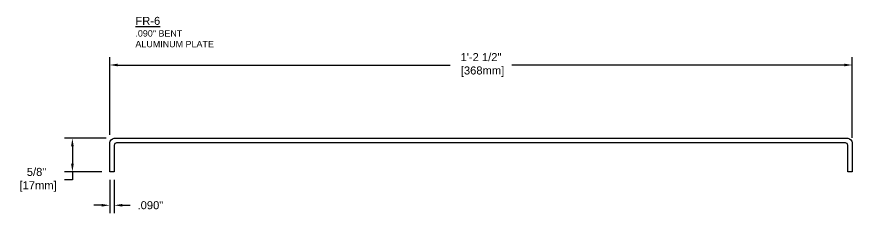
# Model space of a CAD drawing. Header units: inches. Extents: x -1 to 44.9, y 1.5 to 11.7.
# Drawn here: x 28.61 to 44.92, y 6.91 to 10.75 of the extents above; entities that cross this region are included whole.
import ezdxf

# ---------------------------------------------------------------- set-up
doc = ezdxf.new("R2010")
doc.units = ezdxf.units.IN
doc.header["$MEASUREMENT"] = 0
for name, color, linetype in [('DIMENSIONS', 3, 'Continuous'), ('METALS', 7, 'Continuous'), ('TEXT', 2, 'Continuous')]:
    doc.layers.add(name, color=color, linetype=linetype)
doc.styles.add('ARIAL', font='arial.ttf')
doc.dimstyles.new('Arial', dxfattribs={"dimtxt": 0.15625, "dimasz": 0.15625, "dimexe": 0.15625, "dimexo": 0.15625, "dimgap": 0.15625, "dimtad": 0, "dimtih": 1, "dimtoh": 1, "dimdec": 4, "dimzin": 3, "dimdsep": 46, "dimlunit": 4, "dimtxsty": 'ARIAL', "dimcen": 0.15625, "dimadec": 0, "dimazin": 0, "dimtfac": 1, "dimtdec": 4, "dimtofl": 0, "dimtmove": 0, "dimatfit": 3, "dimfxl": 0, "dimfrac": 2, "dimtolj": 1, "dimtzin": 0, "dimarcsym": 0})

# ---------------------------------------------------------------- blocks, each defined once
blk = doc.blocks.new('*D16')
at = {"layer": 'Defpoints', "color": 0}
for p in [(44.922, 9.805), (30.422, 8.284), (44.922, 8.23)]:
    blk.add_point(p, dxfattribs=at)
at = {"layer": 'DIMENSIONS', "color": 0, "lineweight": -2}
for p, q in [((30.422, 8.44), (30.422, 9.961)), ((44.922, 8.386), (44.922, 9.961)), ((30.578, 9.805), (37.068, 9.805)), ((44.766, 9.805), (38.276, 9.805))]:
    blk.add_line(p, q, dxfattribs=at)
at = {"layer": 'DIMENSIONS', "color": 0}
for points in [[(30.578, 9.831), (30.578, 9.779), (30.422, 9.805)], [(44.766, 9.831), (44.766, 9.779), (44.922, 9.805)]]:
    blk.add_solid(points, dxfattribs=at)
at = {"layer": 'DIMENSIONS', "color": 0, "insert": (37.672, 9.805), "char_height": 0.15625, "attachment_point": 5, "style": 'ARIAL'}
blk.add_mtext('\\A1;1\'-2 1/2"\\P [368mm]', dxfattribs=at)
blk = doc.blocks.new('*D17')
at = {"layer": 'Defpoints', "color": 0}
for p in [(30.512, 8.374), (29.694, 7.721), (30.422, 7.721)]:
    blk.add_point(p, dxfattribs=at)
at = {"layer": 'DIMENSIONS', "color": 0, "lineweight": -2}
for p, q in [((30.356, 8.374), (29.538, 8.374)), ((29.694, 8.217), (29.694, 7.877)), ((30.266, 7.721), (29.538, 7.721)), ((29.694, 7.721), (29.694, 7.565)), ((29.694, 7.565), (29.538, 7.565))]:
    blk.add_line(p, q, dxfattribs=at)
at = {"layer": 'DIMENSIONS', "color": 0}
for points in [[(29.668, 8.217), (29.72, 8.217), (29.694, 8.374)], [(29.668, 7.877), (29.72, 7.877), (29.694, 7.721)]]:
    blk.add_solid(points, dxfattribs=at)
at = {"layer": 'DIMENSIONS', "color": 0, "insert": (28.994, 7.565), "char_height": 0.1562, "attachment_point": 5, "style": 'ARIAL'}
blk.add_mtext('\\A1;5/8"\\P [17mm]', dxfattribs=at)
blk = doc.blocks.new('*D18')
at = {"layer": 'Defpoints', "color": 0}
for p in [(30.422, 7.721), (30.512, 7.721), (30.512, 7.067)]:
    blk.add_point(p, dxfattribs=at)
at = {"layer": 'DIMENSIONS', "color": 0, "lineweight": -2}
for p, q in [((30.422, 7.565), (30.422, 6.911)), ((30.512, 7.565), (30.512, 6.911)), ((30.266, 7.067), (30.11, 7.067)), ((30.668, 7.067), (30.825, 7.067))]:
    blk.add_line(p, q, dxfattribs=at)
at = {"layer": 'DIMENSIONS', "color": 0}
for points in [[(30.266, 7.093), (30.266, 7.041), (30.422, 7.067)], [(30.668, 7.093), (30.668, 7.041), (30.512, 7.067)]]:
    blk.add_solid(points, dxfattribs=at)
at = {"layer": 'DIMENSIONS', "color": 0, "insert": (31.217, 7.067), "char_height": 0.1562, "attachment_point": 5, "style": 'ARIAL'}
blk.add_mtext('\\A1;.090"', dxfattribs=at)

msp = doc.modelspace()

# ---------------------------------------------------------------- linework, layer by layer
at = {"layer": 'METALS'}
msp.add_lwpolyline([(30.42205, 7.72119), (30.42205, 8.28369, -0.41421356), (30.51205, 8.37369), (44.83207, 8.37369, -0.41421356), (44.92207, 8.28369), (44.92207, 7.72119), (44.83207, 7.72119), (44.83207, 8.23869, 0.41421356), (44.78707, 8.28369), (30.55705, 8.28369, 0.41421356), (30.51205, 8.23869), (30.51205, 7.72119)], format="xyb", close=True, dxfattribs=at)

# ---------------------------------------------------------------- texts
at = {"layer": 'TEXT', "insert": (30.92398, 10.74548), "char_height": 0.15625, "width": 3.3125, "attachment_point": 1, "style": 'ARIAL'}
msp.add_mtext('{\\LFR-6\\P\\H0.8x;\\l.090" BENT\\PALUMINUM PLATE}', dxfattribs=at)

# ---------------------------------------------------------------- dimensions: what is measured, and where the dimension line sits
at = {"layer": 'DIMENSIONS'}
dim = msp.add_linear_dim(base=(44.92207, 9.8046), p1=(30.42205, 8.28369), p2=(44.92207, 8.23019), dimstyle='Arial', override={"dimpost": '\\X'}, dxfattribs=at)
dim.commit()
dim.dimension.update_dxf_attribs({"geometry": '*D16', "text_midpoint": (37.67206, 9.8046), "dimtype": 160})
dim = msp.add_linear_dim(base=(29.69392, 7.72119), p1=(30.51205, 8.37369), p2=(30.42205, 7.72119), angle=90, dimstyle='Arial', override={"dimpost": '\\X'}, dxfattribs=at)
dim.commit()
dim.dimension.update_dxf_attribs({"geometry": '*D17', "text_midpoint": (28.99431, 7.56494), "dimtype": 160})
dim = msp.add_linear_dim(base=(30.51205, 7.0668), p1=(30.42205, 7.72119), p2=(30.51205, 7.72119), text='.090"', dimstyle='Arial', override={"dimpost": '\\X'}, dxfattribs=at)
dim.commit()
dim.dimension.update_dxf_attribs({"geometry": '*D18', "text_midpoint": (31.21693, 7.0668)})

doc.saveas('drawing.dxf')
